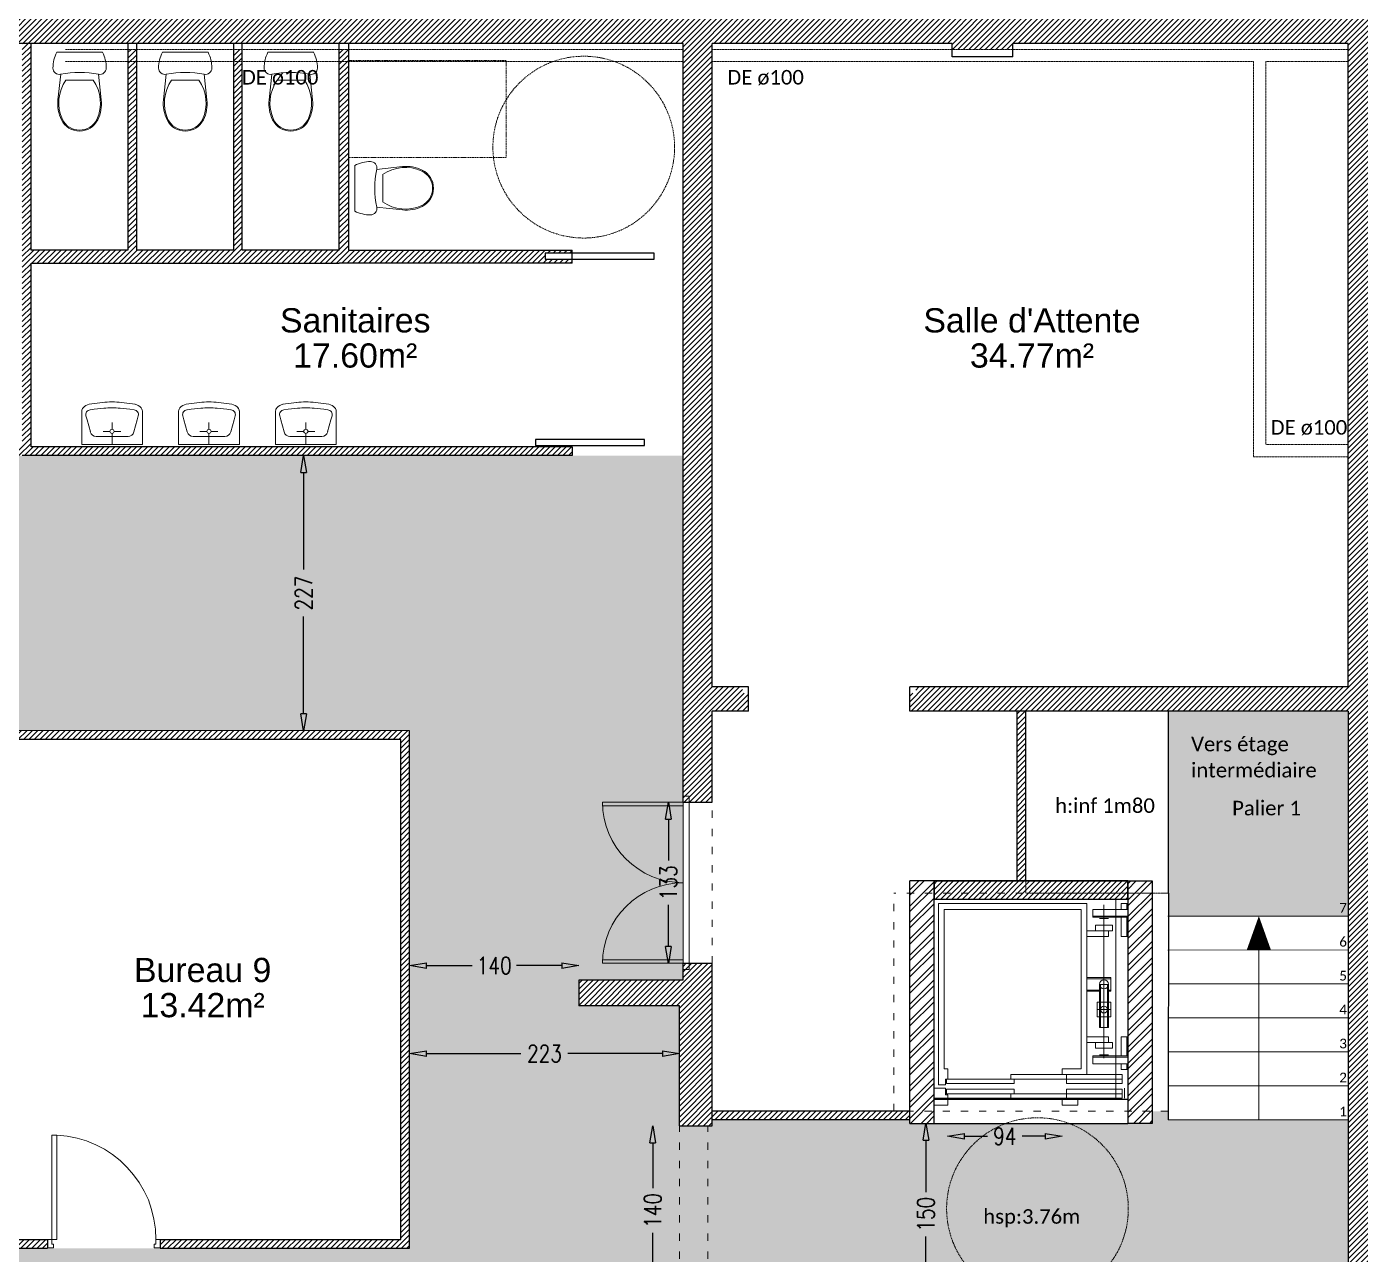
# Model space of a CAD drawing. Header units: millimetres. Extents: x -14819 to 43195, y -10328 to 20814.
# Drawn here: x 8140 to 9240, y -8826 to -7813 of the extents above; entities that cross this region are included whole.
import ezdxf
from ezdxf.enums import TextEntityAlignment as Align

# ---------------------------------------------------------------- set-up
doc = ezdxf.new("R2010")
doc.units = ezdxf.units.MM
doc.header["$PDMODE"] = 3
for name, pattern in [('ACAD_ISO03W100', [30, 12, -18]), ('CACHE', [9.525, 6.35, -3.175]), ('Chemin', [0.5, 0.3, -0.2]), ('Cotation', [0.2, 0.1, -0.1])]:
    doc.linetypes.add(name, pattern=pattern)
for name, color, linetype, lineweight in [('-SOCNA- Fer- Coffrage', 173, 'Continuous', 25), ('01 - Gros Oeuvre', 7, 'Continuous', 25), ('04 - Vu', 34, 'Continuous', 18), ('05 - Menuiserie', 150, 'Continuous', 5), ('14 - Sanitaires', 130, 'Continuous', 9), ('41 - Côtes Intérieures', 71, 'Continuous', 9), ('50 - Signes', 12, 'Continuous', 9), ('59 - TxT', 120, 'Continuous', 0), ('_Texte', 7, 'Continuous', 15), ('Escalier', 8, 'Continuous', 18), ('hauteur inf1.8m', 11, 'Continuous', 0), ('MA_assainissement', 30, 'Continuous', 13), ('Menuiserie_cps', 7, 'Continuous', 15), ('Mur_coupe', 7, 'Continuous', 25), ('Mur_projeté', 8, 'ACAD_ISO03W100', 18)]:
    doc.layers.add(name, color=color, linetype=linetype, lineweight=lineweight)
doc.layers.add('10 - Hachures', color=7, linetype='Continuous', lineweight=18, true_color=0x646464)
doc.layers.add('90 - Pantone 01', color=7, linetype='Continuous', lineweight=0, true_color=0xefecd6, transparency=0.5)
doc.layers.add('Menuiserie_seuil', color=8, linetype='Continuous', lineweight=9, plot=False)
doc.styles.add('CR_Cot', font='simplex.shx', dxfattribs={"width": 0.8})
doc.styles.add('Legend', font='calibri.ttf')
doc.styles.get("Standard").update_dxf_attribs({"font": 'arial.ttf'})
doc.dimstyles.get("Standard").update_dxf_attribs({"dimtxt": 14, "dimasz": 14, "dimexe": 0.18, "dimexo": 0.0625, "dimgap": 5, "dimtad": 0, "dimtoh": 1, "dimdec": 0, "dimzin": 0, "dimdsep": 46, "dimtxsty": 'CR_Cot', "dimblk": 'CLOSEDBLANK', "dimcen": 0, "dimse1": 1, "dimse2": 1, "dimadec": 0, "dimazin": 0, "dimtfac": 1, "dimtdec": 0, "dimtofl": 0, "dimtmove": 0, "dimatfit": 3, "dimfxl": 1, "dimtolj": 1, "dimtzin": 0, "dimarcsym": 0})
pattern_1 = [(45, (0, -10000), (-2.245064, 2.245064), [])]

# ---------------------------------------------------------------- blocks, each defined once
blk = doc.blocks.new('A$C25e289c3')
at = {"layer": '14 - Sanitaires', "color": 251, "true_color": 0x666666}
for p, q in [((0, 50.1), (-27.6, 50.1)), ((-23.5, 46.6), (-20.1, 45.7)), ((-20.1, 45.7), (-10.2, 43)), ((0, 50.1), (0, 0)), ((-34.5, 32.9), (-33.2, 44)), ((-29.8, 31.8), (-28.9, 39.8)), ((-28.5, 43.2), (-28.9, 39.8)), ((-6.5, 11.9), (-6.5, 38.2)), ((-12.4, 25), (-18.1, 25)), ((-10.7, 26.8), (-10.7, 32.4)), ((-10.7, 23.3), (-10.7, 17.6)), ((-9, 25), (0, 25)), ((-34.5, 17.2), (-33.2, 6.1)), ((-29.8, 18.3), (-28.9, 10.3)), ((-28.5, 6.9), (-28.9, 10.3)), ((0, 0), (-27.6, 0)), ((-23.5, 3.4), (-20.1, 4.4)), ((-20.1, 4.4), (-10.2, 7.1))]:
    blk.add_line(p, q, dxfattribs=at)
for centre, radius, start, end in [((-21.9, 40.5), 11.8, 133.9763, 162.942), ((-27, 45.2), 4.87, 97.0143, 129.7093), ((-24.5, 42.8), 4, 74.7976, 173.5074), ((-11.5, 38.2), 5, 0, 74.7976), ((30, 25), 65, 173.0334, 186.9663), ((29.8, 25), 60, 173.5074, 186.4924), ((-10.7, 25), 1.72, 270.0000000237623, 269.9999827206719), ((-11.5, 11.9), 5, 285.2024, 359.9999), ((-21.9, 9.6), 11.8, 197.0579, 226.0236), ((-27, 4.8), 4.87, 230.2906, 262.9856), ((-24.5, 7.3), 4, 186.4925, 285.2023)]:
    blk.add_arc(centre, radius, start, end, dxfattribs=at)
blk = doc.blocks.new('A$Cd99badf2')
at = {"layer": '14 - Sanitaires', "color": 251, "true_color": 0x666666}
for p, q in [((-18.1, 15.6), (-39.3, 17.9)), ((-23.1, -11.3), (-23.1, 11.3)), ((0, -18.9), (0, 18.9)), ((-18.1, -15.6), (-39.3, -17.9))]:
    blk.add_line(p, q, dxfattribs=at)
for centre, major_axis, start_param, end_param in [((-48.4, 0), (0, -16.7), 3.601916, 5.822859), ((-48.4, 0), (0, -15.9), 3.60199, 5.822808), ((-42.5, -11.9), (0, -30), 3.034838, 3.601943), ((-41.8, -15.6), (0, -32.8), 2.52997, 3.570063), ((-13, 16.7), (0, -5.31), 3.141628, 4.912784), ((-94.8, 0), (0, -78.5), 1.370375, 1.771221), ((-13, -6.7), (0, -28.7), 2.672126, 3.141601), ((-42.5, 11.9), (0, -30), -0.46035, 0.106755), ((-41.8, 15.6), (0, -32.8), -0.42847, 0.611623), ((-13, -16.7), (0, -5.31), 4.511994, 6.28315), ((-13, 6.7), (0, -28.7), -0.000008, 0.469466)]:
    blk.add_ellipse(centre, major_axis=major_axis, ratio=0.9963, start_param=start_param, end_param=end_param, dxfattribs=at)
blk = doc.blocks.new('A$C3ab45c8f')
at = {"layer": '05 - Menuiserie', "linetype": 'Continuous'}
for points in [[(38.8, 7), (43, 7), (43, 93), (38.8, 93), (38.8, 7)], [(-46.5, 0), (-41.5, 0), (-41.5, 3), (-43, 3), (-43, 7), (-46.5, 7), (-46.5, 0)], [(46.5, 0), (41.5, 0), (41.5, 3), (43, 3), (43, 7), (46.5, 7), (46.5, 0)]]:
    blk.add_lwpolyline(points, dxfattribs=at)
at = {"layer": '50 - Signes', "color": 64, "linetype": 'Continuous'}
blk.add_arc((42.7, 7.4), 85.7, 92.5887, 180.254, dxfattribs=at)
blk = doc.blocks.new('_ClosedBlank')
at = {"color": 0, "linetype": 'ByBlock', "lineweight": -2}
for p, q in [((-1, 0.167), (0, 0)), ((-1, 0.167), (-1, -0.167)), ((0, 0), (-1, -0.167))]:
    blk.add_line(p, q, dxfattribs=at)
blk = doc.blocks.new('*D486')
at = {"layer": '41 - Côtes Intérieures', "color": 0, "lineweight": -2, "transparency": 16777216}
for p, q in [((8469.6, -8587.3), (8507.2, -8587.3)), ((8581.4, -8587.3), (8543.9, -8587.3))]:
    blk.add_line(p, q, dxfattribs=at)
at = {"layer": 'Defpoints', "color": 0, "transparency": 16777216}
for p in [(8455.6, -8587.3), (8455.6, -8599.7), (8595.4, -8599.7)]:
    blk.add_point(p, dxfattribs=at)
at = {"layer": '41 - Côtes Intérieures', "color": 0, "lineweight": -2, "transparency": 16777216, "xscale": 14, "yscale": 14, "zscale": 14, "rotation": 180}
blk.add_blockref('_ClosedBlank', (8455.6, -8587.3), dxfattribs=at)
at = {"layer": '41 - Côtes Intérieures', "color": 0, "lineweight": -2, "transparency": 16777216, "xscale": 14, "yscale": 14, "zscale": 14}
blk.add_blockref('_ClosedBlank', (8595.4, -8587.3), dxfattribs=at)
at = {"layer": '41 - Côtes Intérieures', "color": 0, "transparency": 16777216, "insert": (8525.5, -8587.3), "char_height": 14, "attachment_point": 5, "style": 'CR_Cot'}
blk.add_mtext('\\A1;140', dxfattribs=at)
blk = doc.blocks.new('*D487')
at = {"layer": '41 - Côtes Intérieures', "color": 0, "lineweight": -2, "transparency": 16777216}
for p, q in [((8669.3, -8466.5), (8669.3, -8500.6)), ((8669.3, -8571.5), (8669.3, -8537.3))]:
    blk.add_line(p, q, dxfattribs=at)
at = {"layer": 'Defpoints', "color": 0, "transparency": 16777216}
for p in [(8669.3, -8452.5), (8693.4, -8452.5), (8693.4, -8585.5)]:
    blk.add_point(p, dxfattribs=at)
at = {"layer": '41 - Côtes Intérieures', "color": 0, "lineweight": -2, "transparency": 16777216, "xscale": 14, "yscale": 14, "zscale": 14}
for p, rotation in [((8669.3, -8452.5), 90), ((8669.3, -8585.5), 270)]:
    blk.add_blockref('_ClosedBlank', p, dxfattribs=dict(at, rotation=rotation))
at = {"layer": '41 - Côtes Intérieures', "color": 0, "transparency": 16777216, "insert": (8669.3, -8519), "char_height": 14, "attachment_point": 5, "rotation": 90, "style": 'CR_Cot'}
blk.add_mtext('\\A1;133', dxfattribs=at)
blk = doc.blocks.new('*D488')
at = {"layer": '41 - Côtes Intérieures', "color": 0, "lineweight": -2, "transparency": 16777216}
for p, q in [((8656.4, -8733.5), (8656.4, -8771.1)), ((8656.4, -8845.4), (8656.4, -8807.8))]:
    blk.add_line(p, q, dxfattribs=at)
at = {"layer": 'Defpoints', "color": 0, "transparency": 16777216}
for p in [(8656.4, -8719.5), (8680.5, -8719.5), (8678.4, -8859.4)]:
    blk.add_point(p, dxfattribs=at)
at = {"layer": '41 - Côtes Intérieures', "color": 0, "lineweight": -2, "transparency": 16777216, "xscale": 14, "yscale": 14, "zscale": 14}
for p, rotation in [((8656.4, -8719.5), 90), ((8656.4, -8859.4), 270)]:
    blk.add_blockref('_ClosedBlank', p, dxfattribs=dict(at, rotation=rotation))
at = {"layer": '41 - Côtes Intérieures', "color": 0, "transparency": 16777216, "insert": (8656.4, -8789.4), "char_height": 14, "attachment_point": 5, "rotation": 90, "style": 'CR_Cot'}
blk.add_mtext('\\A1;140', dxfattribs=at)
blk = doc.blocks.new('*D491')
at = {"layer": '41 - Côtes Intérieures', "color": 0, "lineweight": -2, "transparency": 16777216}
for p, q in [((8913.8, -8728.2), (8932.7, -8728.2)), ((8980.2, -8728.2), (8961.3, -8728.2))]:
    blk.add_line(p, q, dxfattribs=at)
at = {"layer": 'Defpoints', "color": 0, "transparency": 16777216}
for p in [(8899.8, -8702.5, 292.5), (8994.2, -8702.5, 292.5), (8994.2, -8728.2)]:
    blk.add_point(p, dxfattribs=at)
at = {"layer": '41 - Côtes Intérieures', "color": 0, "lineweight": -2, "transparency": 16777216, "xscale": 14, "yscale": 14, "zscale": 14, "rotation": 180}
blk.add_blockref('_ClosedBlank', (8899.8, -8728.2), dxfattribs=at)
at = {"layer": '41 - Côtes Intérieures', "color": 0, "lineweight": -2, "transparency": 16777216, "xscale": 14, "yscale": 14, "zscale": 14}
blk.add_blockref('_ClosedBlank', (8994.2, -8728.2), dxfattribs=at)
at = {"layer": '41 - Côtes Intérieures', "color": 0, "transparency": 16777216, "insert": (8947, -8728.2), "char_height": 14, "attachment_point": 5, "style": 'CR_Cot'}
blk.add_mtext('\\A1;94', dxfattribs=at)
blk = doc.blocks.new('Porte_Double_133')
at = {"layer": 'Menuiserie_cps', "color": 1, "lineweight": 9}
for points in [[(0, 0), (0, 0.665), (0.03, 0.665), (0.03, 0)], [(1.33, 0), (1.33, 0.665), (1.3, 0.665), (1.3, 0)]]:
    blk.add_lwpolyline(points, close=True, dxfattribs=at)
at = {"layer": 'Menuiserie_cps', "lineweight": 9}
for centre, start, end in [((0, 0), 0, 90), ((1.33, 0), 90, 180)]:
    blk.add_arc(centre, 0.665, start, end, dxfattribs=at)
at = {"layer": 'Menuiserie_seuil'}
blk.add_lwpolyline([(-0.05, 0), (1.38, 0), (1.38, -0.05), (-0.05, -0.05)], close=True, dxfattribs=at)
blk = doc.blocks.new('*D493')
at = {"layer": '41 - Côtes Intérieures', "color": 0, "lineweight": -2, "transparency": 16777216}
for p, q in [((8881.8, -8731.5), (8881.8, -8774.2)), ((8881.8, -8853.5), (8881.8, -8810.8))]:
    blk.add_line(p, q, dxfattribs=at)
at = {"layer": 'Defpoints', "color": 0, "transparency": 16777216}
for p in [(8881.8, -8717.5), (8910.9, -8717.5, 97.5), (8910.9, -8867.5)]:
    blk.add_point(p, dxfattribs=at)
at = {"layer": '41 - Côtes Intérieures', "color": 0, "lineweight": -2, "transparency": 16777216, "xscale": 14, "yscale": 14, "zscale": 14}
for p, rotation in [((8881.8, -8717.5), 90), ((8881.8, -8867.5), 270)]:
    blk.add_blockref('_ClosedBlank', p, dxfattribs=dict(at, rotation=rotation))
at = {"layer": '41 - Côtes Intérieures', "color": 0, "transparency": 16777216, "insert": (8881.8, -8792.5), "char_height": 14, "attachment_point": 5, "rotation": 90, "style": 'CR_Cot'}
blk.add_mtext('\\A1;150', dxfattribs=at)
blk = doc.blocks.new('*D498')
at = {"layer": '41 - Côtes Intérieures', "color": 0, "lineweight": -2, "transparency": 16777216}
for p, q in [((8368.1, -8180.5), (8368.1, -8260.6)), ((8368.1, -8379.6), (8368.1, -8299.4))]:
    blk.add_line(p, q, dxfattribs=at)
at = {"layer": 'Defpoints', "color": 0, "transparency": 16777216}
for p in [(8346.7, -8166.5), (8368.1, -8166.5), (8346.7, -8393.6)]:
    blk.add_point(p, dxfattribs=at)
at = {"layer": '41 - Côtes Intérieures', "color": 0, "lineweight": -2, "transparency": 16777216, "xscale": 14, "yscale": 14, "zscale": 14}
for p, rotation in [((8368.1, -8166.5), 90), ((8368.1, -8393.6), 270)]:
    blk.add_blockref('_ClosedBlank', p, dxfattribs=dict(at, rotation=rotation))
at = {"layer": '41 - Côtes Intérieures', "color": 0, "transparency": 16777216, "insert": (8368.1, -8280), "char_height": 14, "attachment_point": 5, "rotation": 90, "style": 'CR_Cot'}
blk.add_mtext('\\A1;227', dxfattribs=at)
blk = doc.blocks.new('*D499')
at = {"layer": '41 - Côtes Intérieures', "color": 0, "lineweight": -2, "transparency": 16777216}
for p, q in [((8469.6, -8659.9), (8547.6, -8659.9)), ((8664.4, -8659.9), (8586.4, -8659.9))]:
    blk.add_line(p, q, dxfattribs=at)
at = {"layer": 'Defpoints', "color": 0, "transparency": 16777216}
for p in [(8455.6, -8646.3), (8678.4, -8646.3), (8455.6, -8659.9)]:
    blk.add_point(p, dxfattribs=at)
at = {"layer": '41 - Côtes Intérieures', "color": 0, "lineweight": -2, "transparency": 16777216, "xscale": 14, "yscale": 14, "zscale": 14, "rotation": 180}
blk.add_blockref('_ClosedBlank', (8455.6, -8659.9), dxfattribs=at)
at = {"layer": '41 - Côtes Intérieures', "color": 0, "lineweight": -2, "transparency": 16777216, "xscale": 14, "yscale": 14, "zscale": 14}
blk.add_blockref('_ClosedBlank', (8678.4, -8659.9), dxfattribs=at)
at = {"layer": '41 - Côtes Intérieures', "color": 0, "transparency": 16777216, "insert": (8567, -8659.9), "char_height": 14, "attachment_point": 5, "style": 'CR_Cot'}
blk.add_mtext('\\A1;223', dxfattribs=at)

msp = doc.modelspace()

# ---------------------------------------------------------------- hatches: boundary and pattern name
at = {"layer": '-SOCNA- Fer- Coffrage', "ltscale": 1.5}
h = msp.add_hatch(dxfattribs=at)
h.set_pattern_fill('ANSI32', color=8)
h.set_pattern_definition([(45, (-26713.14, -16923.339), (-6.735192, 6.735192), []), (45, (-26708.65, -16923.339), (-6.735192, 6.735192), [])])
h.paths.add_polyline_path([(9048.56, -8517.5), (9048.56, -8717.5), (9068.56, -8717.5), (9068.56, -8517.5)])
h.paths.add_polyline_path([(8888.56, -8717.5), (8888.56, -8517.5), (8868.56, -8517.5), (8868.56, -8717.5)])
at = {"layer": '10 - Hachures', "lineweight": 18}
h = msp.add_hatch(dxfattribs=at)
h.set_pattern_fill('ANSI31', color=256)
h.set_pattern_definition(pattern_1)
h.paths.add_polyline_path([(9250.44, -7792.48), (6580.31, -7792.48), (6574.3, -7656.41), (6570.47, -7541.02), (6536.46, -7541.02), (6540.32, -7657.72), (6553.09, -7946.89), (6573.07, -7945.99), (6575.32, -7995.94), (6555.3, -7996.84), (6556.52, -8024.48), (6568.51, -8023.95), (6568.29, -8018.96), (6573.28, -8018.74), (6573.5, -8023.73), (6590.48, -8022.98), (6581.81, -7826.48), (6739.44, -7826.48), (6739.44, -8045.48), (6739.44, -8239.48), (6719.99, -8239.48), (6719.99, -8245.48), (6642.99, -8245.48), (6642.99, -8239.48), (6599.99, -8239.48), (6608.64, -8439.63), (6608.8, -8443.33), (6621.24, -8442.79), (6621.24, -8442.79), (6618.09, -8258.48), (6746.44, -8258.48), (6746.44, -8045.48), (6746.44, -7938.48), (6952.44, -7938.48), (6952.44, -7935.48), (6747.44, -7935.48), (6747.44, -7826.48), (6949.44, -7826.48), (6949.44, -7856.48), (6952.44, -7856.48), (6952.44, -7826.48), (7446.09, -7826.48), (7446.09, -7896.23), (7483.09, -7896.23), (7483.09, -7826.48), (7678.44, -7826.48), (7678.44, -7896.23), (7705.44, -7896.23), (7705.44, -7826.48), (8681.44, -7826.48), (8681.44, -8452.48), (8705.44, -8452.48), (8705.44, -8377.48), (8735.46, -8377.48), (8735.46, -8362.48), (8730.46, -8362.48), (8730.46, -8357.48), (8705.44, -8357.48), (8705.44, -7826.48), (8903.46, -7826.48), (8903.46, -7831.48), (8953.46, -7831.48), (8953.46, -7826.48), (8967.44, -7826.48), (9230.44, -7826.48), (9230.44, -8357.48), (8978.44, -8357.48), (8873.46, -8357.48), (8873.46, -8362.48), (8868.46, -8362.48), (8868.46, -8377.48), (9230.44, -8377.48), (9230.44, -8904.37), (9250.44, -8904.42), (9250.44, -8850.42), (9556.46, -8850.42), (9556.46, -9285.42), (9667.46, -9285.42), (9667.46, -9371.52), (9543.96, -9371.52), (9543.96, -9405.34), (10129.83, -9404.79), (10129.83, -9371.52), (9687.46, -9371.52), (9687.46, -9265.42), (9576.46, -9265.42), (9576.46, -8830.42), (9250.44, -8830.42), (9250.44, -7826.48)])
h = msp.add_hatch(dxfattribs=at)
h.set_pattern_fill('ANSI31', color=256)
h.set_pattern_definition(pattern_1)
h.paths.add_polyline_path([(8012.96, -8159.27), (7705.44, -8159.27), (7705.44, -8166.57), (8012.96, -8166.57)])
h.paths.add_polyline_path([(8135.96, -8159.27), (8105.96, -8159.27), (8105.96, -8166.47), (8135.96, -8166.47)])
h.paths.add_polyline_path([(8589.72, -8159.27), (8143.16, -8159.27), (8143.16, -8007.75), (8397.56, -8007.75), (8589.72, -8007.75), (8589.72, -8004.44), (8567.5, -8004.44), (8567.5, -7999.44), (8589.72, -7999.44), (8589.72, -7996.95), (8405.36, -7996.95), (8405.36, -7831.48), (8397.56, -7831.48), (8397.56, -7996.95), (8317.56, -7996.95), (8317.56, -7831.48), (8310.36, -7831.48), (8310.36, -7996.95), (8230.36, -7996.95), (8230.36, -7831.48), (8223.16, -7831.48), (8223.16, -7996.95), (8143.16, -7996.95), (8143.16, -7826.48), (8135.96, -7826.48), (8135.96, -8166.47), (8589.72, -8166.47)])
h = msp.add_hatch(dxfattribs=at)
h.set_pattern_fill('ANSI31', color=256)
h.set_pattern_definition(pattern_1)
h.paths.add_polyline_path([(7020.22, -8912.7), (6655.09, -8912.7), (6655.09, -8919.9), (7020.22, -8919.9)])
h.paths.add_polyline_path([(7136.36, -8393.48), (7129.16, -8393.48), (7113.22, -8393.48), (7113.22, -8400.68), (7129.16, -8400.68), (7129.16, -8912.7), (7113.22, -8912.7), (7113.22, -8919.9), (7136.38, -8919.9)])
h.paths.add_polyline_path([(7448.08, -8456.78), (7448.04, -8412.18), (7424.04, -8412.2), (7424.08, -8456.8)], flags=9)
h.paths.add_polyline_path([(7564.88, -8340.32), (7564.88, -8306.66), (7543.88, -8306.66), (7543.88, -8340.32)], flags=9)
h.paths.add_polyline_path([(7564.88, -8912.34), (7564.88, -8878.68), (7543.88, -8878.68), (7543.88, -8912.34)], flags=9)
h.paths.add_polyline_path([(7428.14, -8912.4), (7428.14, -8878.74), (7407.14, -8878.74), (7407.14, -8912.4)], flags=9)
h.paths.add_polyline_path([(7162.99, -8340.37), (7162.99, -8306.71), (7141.99, -8306.71), (7141.99, -8340.37)], flags=9)
h.paths.add_polyline_path([(8378.59, -8297.94), (8378.59, -8262.14), (8357.59, -8262.14), (8357.59, -8297.94)], flags=9)
h.paths.add_polyline_path([(7266.83, -8670.36), (7302.63, -8670.36), (7302.63, -8649.36), (7266.83, -8649.36)], flags=9)
h.paths.add_polyline_path([(7274.4, -8597.64), (7308.06, -8597.64), (7308.06, -8576.64), (7274.4, -8576.64)], flags=9)
h.paths.add_polyline_path([(9220.96, -8545.71), (9231.34, -8545.71), (9231.34, -8533.71), (9220.96, -8533.71)], flags=9)
h.paths.add_polyline_path([(9220.92, -8573.84), (9231.4, -8573.84), (9231.4, -8561.55), (9220.92, -8561.55)], flags=9)
h.paths.add_polyline_path([(9220.98, -8601.81), (9231.4, -8601.81), (9231.4, -8589.69), (9220.98, -8589.69)], flags=9)
h.paths.add_polyline_path([(9220.99, -8629.72), (9231.39, -8629.72), (9231.39, -8617.66), (9220.99, -8617.66)], flags=9)
h.paths.add_polyline_path([(9220.93, -8657.84), (9231.42, -8657.84), (9231.42, -8645.54), (9220.93, -8645.54)], flags=9)
h.paths.add_polyline_path([(9220.98, -8685.69), (9231.4, -8685.69), (9231.4, -8673.57), (9220.98, -8673.57)], flags=9)
h.paths.add_polyline_path([(9220.99, -8713.68), (9231.39, -8713.68), (9231.39, -8701.65), (9220.99, -8701.65)], flags=9)
h.paths.add_polyline_path([(9350.87, -9182.46), (9463.58, -9182.46), (9463.58, -9151.83), (9350.87, -9151.83)], flags=9)
h.paths.add_polyline_path([(9360.96, -9153.45), (9453.49, -9153.45), (9453.49, -9122.8), (9360.96, -9122.8)], flags=9)
h.paths.add_polyline_path([(6875.28, -8070.09), (6987.99, -8070.09), (6987.99, -8039.44), (6875.28, -8039.44)], flags=9)
h.paths.add_polyline_path([(6872.97, -8041.04), (6990.31, -8041.04), (6990.31, -8010.55), (6872.97, -8010.55)], flags=9)
h.paths.add_polyline_path([(8790.98, -8965.54), (8887.98, -8965.54), (8887.98, -8935.42), (8790.98, -8935.42)], flags=9)
h.paths.add_polyline_path([(8782.5, -8943.9), (8896.46, -8943.9), (8896.46, -8904.91), (8782.5, -8904.91)], flags=9)
h.paths.add_polyline_path([(9356.4, -9541.86), (9469.64, -9541.86), (9469.64, -9459.43), (9356.4, -9459.43)], flags=9)
h.paths.add_polyline_path([(7532.18, -8099.4), (7629.35, -8099.4), (7629.35, -8068.76), (7532.18, -8068.76)], flags=9)
h.paths.add_polyline_path([(7542.92, -8070.36), (7616.77, -8070.36), (7616.77, -8039.87), (7542.92, -8039.87)], flags=9)
h.paths.add_polyline_path([(8913.05, -8099.41), (9025.77, -8099.41), (9025.77, -8068.76), (8913.05, -8068.76)], flags=9)
h.paths.add_polyline_path([(8874.59, -8070.46), (9064.23, -8070.46), (9064.23, -8039.44), (8874.59, -8039.44)], flags=9)
h.paths.add_polyline_path([(9037.45, -9182.48), (9150.16, -9182.48), (9150.16, -9151.83), (9037.45, -9151.83)], flags=9)
h.paths.add_polyline_path([(9043.67, -9153.43), (9143.94, -9153.43), (9143.94, -9122.93), (9043.67, -9122.93)], flags=9)
h.paths.add_polyline_path([(8354.43, -8099.4), (8467.14, -8099.4), (8467.14, -8068.76), (8354.43, -8068.76)], flags=9)
h.paths.add_polyline_path([(8343.49, -8070.46), (8478.07, -8070.46), (8478.07, -8039.44), (8343.49, -8039.44)], flags=9)
h.paths.add_polyline_path([(7229.06, -8070.09), (7341.78, -8070.09), (7341.78, -8039.44), (7229.06, -8039.44)], flags=9)
h.paths.add_polyline_path([(7215.84, -8041.07), (7354.99, -8041.07), (7354.99, -8010.44), (7215.84, -8010.44)], flags=9)
h.paths.add_polyline_path([(7864.34, -8070.09), (7977.06, -8070.09), (7977.06, -8039.44), (7864.34, -8039.44)], flags=9)
h.paths.add_polyline_path([(7851.13, -8041.06), (7990.27, -8041.06), (7990.27, -8010.44), (7851.13, -8010.44)], flags=9)
h.paths.add_polyline_path([(6811.25, -9182.46), (6923.95, -9182.46), (6923.95, -9151.83), (6811.25, -9151.83)], flags=9)
h.paths.add_polyline_path([(6805.8, -9153.46), (6929.4, -9153.46), (6929.4, -9122.83), (6805.8, -9122.83)], flags=9)
h.paths.add_polyline_path([(7169.91, -9182.46), (7282.61, -9182.46), (7282.61, -9151.83), (7169.91, -9151.83)], flags=9)
h.paths.add_polyline_path([(7164.48, -9153.44), (7288.04, -9153.44), (7288.04, -9122.93), (7164.48, -9122.93)], flags=9)
h.paths.add_polyline_path([(6811.15, -8801.15), (6923.86, -8801.15), (6923.86, -8770.49), (6811.15, -8770.49)], flags=9)
h.paths.add_polyline_path([(6805.73, -8772.09), (6929.29, -8772.09), (6929.29, -8741.6), (6805.73, -8741.6)], flags=9)
h.paths.add_polyline_path([(6811.25, -8446.13), (6923.95, -8446.13), (6923.95, -8415.49), (6811.25, -8415.49)], flags=9)
h.paths.add_polyline_path([(6805.8, -8417.13), (6929.4, -8417.13), (6929.4, -8386.49), (6805.8, -8386.49)], flags=9)
h.paths.add_polyline_path([(7559.13, -8635.41), (7671.84, -8635.41), (7671.84, -8604.75), (7559.13, -8604.75)], flags=9)
h.paths.add_polyline_path([(7545.92, -8606.37), (7685.06, -8606.37), (7685.06, -8575.76), (7545.92, -8575.76)], flags=9)
h.paths.add_polyline_path([(7891.06, -8635.41), (8003.77, -8635.41), (8003.77, -8604.75), (7891.06, -8604.75)], flags=9)
h.paths.add_polyline_path([(7877.84, -8606.41), (8016.99, -8606.41), (8016.99, -8575.75), (7877.84, -8575.75)], flags=9)
h.paths.add_polyline_path([(8228.48, -8635.41), (8341.19, -8635.41), (8341.19, -8604.75), (8228.48, -8604.75)], flags=9)
h.paths.add_polyline_path([(8223.03, -8606.39), (8346.64, -8606.39), (8346.64, -8575.76), (8223.03, -8575.76)], flags=9)
h.paths.add_polyline_path([(7605.49, -9182.48), (7718.2, -9182.48), (7718.2, -9151.83), (7605.49, -9151.83)], flags=9)
h.paths.add_polyline_path([(7600.06, -9153.43), (7723.62, -9153.43), (7723.62, -9122.93), (7600.06, -9122.93)], flags=9)
h.paths.add_polyline_path([(7953.49, -9182.48), (8066.21, -9182.48), (8066.21, -9151.83), (7953.49, -9151.83)], flags=9)
h.paths.add_polyline_path([(7948.04, -9153.48), (8071.66, -9153.48), (8071.66, -9122.83), (7948.04, -9122.83)], flags=9)
h.paths.add_polyline_path([(8335.41, -9182.48), (8448.13, -9182.48), (8448.13, -9151.83), (8335.41, -9151.83)], flags=9)
h.paths.add_polyline_path([(8329.97, -9153.45), (8453.57, -9153.45), (8453.57, -9122.83), (8329.97, -9122.83)], flags=9)
h.paths.add_polyline_path([(8678.05, -9182.48), (8790.77, -9182.48), (8790.77, -9151.83), (8678.05, -9151.83)], flags=9)
h.paths.add_polyline_path([(8672.61, -9153.45), (8796.21, -9153.45), (8796.21, -9122.83), (8672.61, -9122.83)], flags=9)
h.paths.add_polyline_path([(6606.27, -7895.15), (6641.57, -7895.15), (6641.57, -7877.02), (6606.27, -7877.02)], flags=9)
h.paths.add_polyline_path([(6606.01, -7878.19), (6656.3, -7878.19), (6656.3, -7858.52), (6606.01, -7858.52)], flags=9)
h.paths.add_polyline_path([(6610.41, -7923.73), (6699.46, -7923.73), (6699.46, -7899.41), (6610.41, -7899.41)], flags=9)
h.paths.add_polyline_path([(6609.43, -7949.69), (6708.44, -7949.69), (6708.44, -7925.36), (6609.43, -7925.36)], flags=9)
h.paths.add_polyline_path([(6588.52, -7851.06), (6639.24, -7851.06), (6639.24, -7828.17), (6588.52, -7828.17)], flags=9)
h.paths.add_polyline_path([(9097.49, -8435.55), (9208.82, -8435.55), (9208.82, -8415.87), (9097.49, -8415.87)], flags=9)
h.paths.add_polyline_path([(9096.7, -8418.03), (9186.34, -8418.03), (9186.34, -8393.56), (9096.7, -8393.56)], flags=9)
h.paths.add_polyline_path([(9131.42, -8466.81), (9195.29, -8466.81), (9195.29, -8447.26), (9131.42, -8447.26)], flags=9)
h.paths.add_polyline_path([(6645.13, -8576.64), (6645.13, -8496.54), (6626.69, -8496.54), (6626.69, -8576.64)], flags=9)
h.paths.add_polyline_path([(6832.38, -9361.8), (6912.49, -9361.8), (6912.49, -9343.36), (6832.38, -9343.36)], flags=9)
h.paths.add_polyline_path([(7078.63, -7852.56), (7129.34, -7852.56), (7129.34, -7829.67), (7078.63, -7829.67)], flags=9)
h.paths.add_polyline_path([(6792.97, -7883.98), (6882.67, -7883.98), (6882.67, -7864.33), (6792.97, -7864.33)], flags=9)
h.paths.add_polyline_path([(7610.05, -8205.98), (7680.77, -8205.98), (7680.77, -8185.5), (7610.05, -8185.5)], flags=9)
h.paths.add_polyline_path([(8724.16, -9027.48), (8813.21, -9027.48), (8813.21, -9003.15), (8724.16, -9003.15)], flags=9)
h.paths.add_polyline_path([(8313.78, -7865.31), (8384.49, -7865.31), (8384.49, -7844.83), (8313.78, -7844.83)], flags=9)
h.paths.add_polyline_path([(8985.31, -8464.8), (9075.01, -8464.8), (9075.01, -8445.15), (8985.31, -8445.15)], flags=9)
h.paths.add_polyline_path([(8925.13, -8807.73), (9014.17, -8807.73), (9014.17, -8783.41), (8925.13, -8783.41)], flags=9)
h.paths.add_polyline_path([(8813.77, -8897.95), (8912.78, -8897.95), (8912.78, -8873.62), (8813.77, -8873.62)], flags=9)
h.paths.add_polyline_path([(9032.79, -8885.44), (9131.8, -8885.44), (9131.8, -8861.11), (9032.79, -8861.11)], flags=9)
h.paths.add_polyline_path([(8969.23, -9023.73), (8969.23, -8924.72), (8944.9, -8924.72), (8944.9, -9023.73)], flags=9)
h.paths.add_polyline_path([(8333.2, -9337.83), (8448.41, -9337.83), (8448.41, -9318.28), (8333.2, -9318.28)], flags=9)
h.paths.add_polyline_path([(7699.93, -9337.83), (7815.14, -9337.83), (7815.14, -9318.28), (7699.93, -9318.28)], flags=9)
h.paths.add_polyline_path([(8449.93, -9384.17), (8530.04, -9384.17), (8530.04, -9365.73), (8449.93, -9365.73)], flags=9)
h.paths.add_polyline_path([(7827.89, -9384.17), (7907.99, -9384.17), (7907.99, -9365.73), (7827.89, -9365.73)], flags=9)
h.paths.add_polyline_path([(7534.31, -9359.72), (7614.42, -9359.72), (7614.42, -9341.28), (7534.31, -9341.28)], flags=9)
h.paths.add_polyline_path([(9163.01, -8154.2), (9233.72, -8154.2), (9233.72, -8133.72), (9163.01, -8133.72)], flags=9)
h.paths.add_polyline_path([(8714.49, -7865.31), (8785.2, -7865.31), (8785.2, -7844.83), (8714.49, -7844.83)], flags=9)
h.paths.add_polyline_path([(6269.85, -8917.34), (6243.14, -8258.63), (6140.19, -8262.81), (6166.9, -8921.51)], flags=9)
h.paths.add_polyline_path([(7787.99, -9808.29), (8493.33, -9808.29), (8493.33, -9705.25), (7787.99, -9705.25)], flags=9)
h = msp.add_hatch(dxfattribs=at)
h.set_pattern_fill('ANSI31', color=256)
h.set_pattern_definition(pattern_1)
h.paths.add_polyline_path([(8964.44, -8377.48), (8957.24, -8377.48), (8957.24, -8517.5), (8964.44, -8517.5)])
h = msp.add_hatch(dxfattribs=at)
h.set_pattern_fill('ANSI31', color=256)
h.set_pattern_definition(pattern_1)
h.paths.add_polyline_path([(7670.62, -8813.31), (7491.44, -8813.31), (7491.44, -8820.51), (7670.62, -8820.51)])
h.paths.add_polyline_path([(7830.82, -8813.31), (7763.62, -8813.31), (7763.62, -8820.51), (7830.82, -8820.51)])
h.paths.add_polyline_path([(8156.73, -8813.31), (7923.82, -8813.31), (7923.82, -8820.51), (8156.73, -8820.51)])
h.paths.add_polyline_path([(8455.64, -8393.62), (7464.58, -8393.48), (7464.58, -8400.68), (8448.44, -8400.82), (8448.44, -8813.31), (8249.73, -8813.31), (8249.73, -8820.51), (8455.64, -8820.51)])
h.paths.add_polyline_path([(8123.23, -8400.78), (8116.03, -8400.77), (8116.03, -8813.31), (8123.23, -8813.31)], flags=17)
h.paths.add_polyline_path([(7800.82, -8400.73), (7793.62, -8400.73), (7793.62, -8813.31), (7800.82, -8813.31)], flags=17)
h = msp.add_hatch(dxfattribs=at)
h.set_pattern_fill('ANSI31', color=256)
h.set_pattern_definition(pattern_1)
h.paths.add_polyline_path([(8888.56, -8517.5), (8888.56, -8532.5), (9048.56, -8532.5), (9048.56, -8517.5)])
h = msp.add_hatch(dxfattribs=at)
h.set_pattern_fill('ANSI31', color=256)
h.set_pattern_definition(pattern_1)
h.paths.add_polyline_path([(8678.44, -8719.5), (8705.44, -8719.5), (8705.44, -8585.48), (8681.44, -8585.48), (8681.44, -8599.48), (8595.44, -8599.48), (8595.44, -8620.48), (8678.44, -8620.48)])
h.paths.add_polyline_path([(8678.44, -8897.51), (8701.95, -8897.51), (8701.95, -8859.38), (8678.44, -8859.38)])
h = msp.add_hatch(dxfattribs=at)
h.set_pattern_fill('ANSI31', color=256)
h.set_pattern_definition(pattern_1)
h.paths.add_polyline_path([(8868.56, -8707.51), (8705.44, -8707.51), (8705.44, -8714.71), (8868.56, -8714.71)])
at = {"layer": '90 - Pantone 01', "lineweight": 18, "transparency": 33554559}
h = msp.add_hatch(color=256, dxfattribs=at)
h.dxf.hatch_style = 1
h.paths.add_polyline_path([(7705.44, -8166.57), (8681.44, -8166.57), (8681.44, -8599.48), (8595.44, -8599.48), (8595.44, -8620.48), (8678.44, -8620.48), (8678.44, -8719.5), (8705.44, -8719.5), (8705.44, -8714.71), (8868.56, -8714.71), (8868.56, -8717.5), (8888.56, -8717.5), (9068.56, -8717.5), (9068.56, -8707.51), (9081.71, -8707.51), (9081.71, -8714.51), (9230.44, -8714.51), (9230.44, -8904.37), (9250.44, -8904.42), (9250.44, -9041.48), (9134.57, -9041.43), (8960.64, -8867.5), (8944.95, -8867.5), (8944.95, -8863.51), (8910.95, -8863.51), (8910.95, -8867.5), (8701.95, -8867.5), (8701.95, -8859.38), (8678.44, -8859.38), (8678.44, -8970.51), (7491.44, -8970.51), (7491.44, -8820.51), (8455.64, -8820.51), (8455.64, -8393.62), (7446.08, -8393.48), (7446.09, -8253.48), (7705.44, -8253.48)])
h.paths.add_polyline_path([(9250.44, -8850.42), (9250.44, -9371.52), (9667.46, -9371.52), (9667.46, -9285.42), (9556.46, -9285.42), (9556.46, -8850.42)])
at = {"layer": '90 - Pantone 01', "lineweight": 18}
h = msp.add_hatch(color=256, dxfattribs=at)
h.dxf.hatch_style = 1
h.paths.add_polyline_path([(9082.06, -8377.48), (9230.44, -8377.48), (9230.44, -8546.48), (9082.06, -8546.48)])

# ---------------------------------------------------------------- linework, layer by layer
at = {"layer": '-SOCNA- Fer- Coffrage', "color": 4, "ltscale": 1.5}
for p, q in [((8868.56, -8717.5, 97.5), (8868.56, -8517.5, 97.5)), ((8888.56, -8517.5, 97.5), (8868.56, -8517.5, 97.5)), ((8888.56, -8717.5, 97.5), (8888.56, -8517.5, 97.5)), ((9048.56, -8517.5, 97.5), (9048.56, -8717.5, 97.5)), ((9048.56, -8517.5, 97.5), (9068.56, -8517.5, 97.5)), ((9068.56, -8517.5, 97.5), (9068.56, -8717.5, 97.5)), ((8868.56, -8717.5, 97.5), (8888.56, -8717.5, 97.5)), ((9068.56, -8717.5, 97.5), (9048.56, -8717.5, 97.5))]:
    msp.add_line(p, q, dxfattribs=at)
at = {"layer": '-SOCNA- Fer- Coffrage', "color": 2, "ltscale": 1.5}
for p, q in [((8888.56, -8517.5, 97.5), (9048.56, -8517.5, 97.5)), ((8888.56, -8532.5, 97.5), (9048.56, -8532.5, 97.5)), ((8888.56, -8697.5, 97.5), (9048.56, -8697.5, 97.5)), ((8888.56, -8717.5, 97.5), (9048.56, -8717.5, 97.5))]:
    msp.add_line(p, q, dxfattribs=at)
at = {"layer": '01 - Gros Oeuvre'}
for p, q in [((8143.16, -7996.95), (8143.16, -7826.48)), ((8223.16, -7826.45), (8223.16, -7996.95)), ((8230.36, -7996.95), (8230.36, -7826.48)), ((8310.36, -7826.45), (8310.36, -7996.95)), ((8317.56, -7996.95), (8317.56, -7826.48)), ((8397.56, -7996.95), (8397.56, -7826.48)), ((8405.36, -7996.95), (8405.36, -7826.48)), ((8223.16, -7996.95), (8143.16, -7996.95)), ((8310.36, -7996.95), (8230.36, -7996.95)), ((8397.56, -7996.95), (8317.56, -7996.95)), ((8405.36, -7996.95), (8589.72, -7996.95)), ((8589.72, -8007.75), (8589.72, -7996.95)), ((8143.16, -8007.75), (8397.56, -8007.75)), ((8143.16, -8159.27), (8143.16, -8007.75)), ((8589.72, -8007.75), (8397.56, -8007.75)), ((8589.72, -8166.47), (8135.96, -8166.47)), ((8589.72, -8159.27), (8143.16, -8159.27)), ((8589.72, -8159.27), (8589.72, -8166.47))]:
    msp.add_line(p, q, dxfattribs=at)
for points in [[(8657.5, -7999.44), (8567.5, -7999.44), (8567.5, -8004.44), (8657.5, -8004.44)], [(8649.46, -8153.2), (8559.46, -8153.2), (8559.46, -8158.2), (8649.46, -8158.2)]]:
    msp.add_lwpolyline(points, close=True, dxfattribs=at)
for points in [[(8249.73, -8813.31), (8448.44, -8813.31), (8448.44, -8400.82), (7464.58, -8400.68)], [(8156.73, -8813.31), (8156.73, -8820.51)], [(8249.73, -8813.31), (8249.73, -8820.51)]]:
    msp.add_lwpolyline(points, dxfattribs=at)
at = {"layer": '04 - Vu'}
for p, q in [((9048.56, -8540.94, 97.5), (9019.5, -8540.94, 97.5)), ((9019.5, -8540.94, 97.5), (9019.5, -8547.5, 97.5)), ((9028.83, -8537.08, 97.5), (9028.83, -8663.81, 97.5)), ((9042.94, -8536.25, 97.5), (9048.56, -8536.25, 97.5)), ((9042.94, -8540.94, 97.5), (9042.94, -8536.25, 97.5)), ((9047.62, -8540.94, 97.5), (9047.62, -8536.25, 97.5)), ((9048.56, -8546.56, 97.5), (9019.5, -8546.56, 97.5)), ((9048.56, -8547.5, 97.5), (9019.5, -8547.5, 97.5)), ((9032.58, -8548.44, 97.5), (9025.08, -8548.44, 97.5)), ((9042.94, -8563.44, 97.5), (9042.94, -8547.5, 97.5)), ((9047.62, -8563.44, 97.5), (9047.62, -8547.5, 97.5)), ((9042.94, -8563.44, 97.5), (9048.56, -8563.44, 97.5)), ((9034.45, -8597.25, 97.5), (9014.81, -8597.25, 97.5)), ((9034.45, -8597.25, 97.5), (9034.45, -8608.5, 97.5)), ((9034.45, -8598.19, 97.5), (9014.81, -8598.19, 97.5)), ((9025.08, -8607.56, 97.5), (9014.81, -8607.56, 97.5)), ((9025.08, -8608.5, 97.5), (9014.81, -8608.5, 97.5)), ((9025.08, -8638.5, 97.5), (9025.08, -8602.87, 97.5)), ((9032.58, -8602.87, 97.5), (9025.08, -8602.87, 97.5)), ((9026.02, -8638.5, 97.5), (9026.02, -8602.87, 97.5)), ((9031.64, -8638.5, 97.5), (9031.64, -8602.87, 97.5)), ((9032.58, -8638.5, 97.5), (9032.58, -8602.87, 97.5)), ((9034.45, -8607.56, 97.5), (9032.58, -8607.56, 97.5)), ((9034.45, -8608.5, 97.5), (9032.58, -8608.5, 97.5)), ((9023.2, -8617.54, 97.5), (9023.2, -8629.73, 97.5)), ((9023.2, -8617.54, 97.5), (9034.45, -8617.54, 97.5)), ((9034.45, -8617.54, 97.5), (9034.45, -8629.73, 97.5)), ((9023.2, -8623.64, 97.5), (9034.45, -8623.64, 97.5)), ((9023.2, -8629.73, 97.5), (9034.45, -8629.73, 97.5)), ((9028.83, -8638.5, 97.5), (9025.08, -8638.5, 97.5)), ((9028.83, -8638.5, 97.5), (9032.58, -8638.5, 97.5)), ((9042.94, -8646, 97.5), (9048.56, -8646, 97.5)), ((9042.94, -8646, 97.5), (9042.94, -8661.94, 97.5)), ((9047.62, -8646, 97.5), (9047.62, -8661.94, 97.5)), ((9048.56, -8661.94, 97.5), (9019.5, -8661.94, 97.5)), ((9019.5, -8668.5, 97.5), (9019.5, -8661.94, 97.5)), ((9048.56, -8662.87, 97.5), (9019.5, -8662.87, 97.5)), ((9032.58, -8661, 97.5), (9025.08, -8661, 97.5)), ((8899.81, -8672.5, 97.5), (8899.81, -8680.94, 97.5)), ((8994.19, -8672.5, 97.5), (8994.19, -8677.19, 97.5)), ((9048.56, -8668.5, 97.5), (9019.5, -8668.5, 97.5)), ((9042.94, -8668.5, 97.5), (9042.94, -8673.19, 97.5)), ((9042.94, -8673.19, 97.5), (9048.56, -8673.19, 97.5)), ((9047.62, -8668.5, 97.5), (9047.62, -8673.19, 97.5)), ((8892.31, -8685.62, 97.5), (8897.94, -8685.62, 97.5)), ((8897.94, -8685.62, 97.5), (8897.94, -8680.94, 97.5)), ((8897.94, -8680.94, 97.5), (8899.81, -8680.94, 97.5)), ((9045.75, -8688.44, 97.5), (9045.75, -8696.87, 97.5))]:
    msp.add_line(p, q, dxfattribs=at)
at = {"layer": '04 - Vu', "elevation": 97.5}
for points in [[(8888.56, -8532.5), (9038.56, -8532.5), (9038.56, -8696.87), (8888.56, -8696.87)], [(9014.81, -8558.75), (9032.58, -8558.75), (9032.58, -8563.44), (9014.81, -8563.44)], [(9021.8, -8554.06), (9035.86, -8554.06), (9035.86, -8558.75), (9021.8, -8558.75)], [(9014.81, -8650.69), (9032.58, -8650.69), (9032.58, -8646), (9014.81, -8646)], [(9021.8, -8655.37), (9035.86, -8655.37), (9035.86, -8650.69), (9021.8, -8650.69)], [(8898.87, -8680.94), (8954.81, -8680.94), (8954.81, -8684.69), (8898.87, -8684.69)], [(8952, -8677.19), (8997.94, -8677.19), (8997.94, -8680.94), (8952, -8680.94)], [(8997.94, -8677.19), (9043.87, -8677.19), (9043.87, -8680.94), (8997.94, -8680.94)], [(8997.94, -8680.94), (9043.87, -8680.94), (9043.87, -8684.69), (8997.94, -8684.69)], [(8898.87, -8693.12), (8954.81, -8693.12), (8954.81, -8689.37), (8898.87, -8689.37)], [(8952, -8696.87), (8997.94, -8696.87), (8997.94, -8693.12), (8952, -8693.12)], [(8994.19, -8696.87), (9007.31, -8696.87), (9007.31, -8702.5), (8994.19, -8702.5)], [(8997.94, -8693.12), (9043.87, -8693.12), (9043.87, -8689.37), (8997.94, -8689.37)], [(8997.94, -8696.87), (9043.87, -8696.87), (9043.87, -8693.12), (8997.94, -8693.12)]]:
    msp.add_lwpolyline(points, close=True, dxfattribs=at)
for points in [[(8892.31, -8685.62), (8892.31, -8677.19), (8892.31, -8536.25), (9014.81, -8536.25), (9014.81, -8677.19), (8994.19, -8677.19)], [(8899.81, -8672.5), (8897, -8672.5), (8897, -8540.94), (9010.12, -8540.94), (9010.12, -8672.5), (8994.19, -8672.5)], [(8897.94, -8688.44), (8897.94, -8694.06), (8899.81, -8694.06), (8899.81, -8702.5), (8888.56, -8702.5), (8888.56, -8688.44), (8897.94, -8688.44)]]:
    msp.add_lwpolyline(points, dxfattribs=at)
at = {"layer": '04 - Vu'}
for centre, radius in [((9028.83, -8602.87, 97.5), 3.75), ((9028.83, -8623.64, 97.5), 2.81)]:
    msp.add_circle(centre, radius, dxfattribs=at)
at = {"layer": '50 - Signes', "linetype": 'CACHE', "ltscale": 0.15}
msp.add_lwpolyline([(8535.36, -7840.66), (8405.36, -7840.66), (8405.36, -7920.66), (8535.36, -7920.66)], close=True, dxfattribs=at)
at = {"layer": '50 - Signes', "elevation": -195, "flags": 128}
msp.add_lwpolyline([(9156.68, -8574.5, 20, 0, 0), (9156.68, -8546.5, 0, 0, 0)], format="xyseb", dxfattribs=at)
msp.add_lwpolyline([(9156.71, -8714.5), (9156.68, -8574.5)], dxfattribs=at)
at = {"layer": '50 - Signes', "linetype": 'CACHE', "ltscale": 0.15}
for centre in [(8599.4, -7912.04), (8973.93, -8787.92)]:
    msp.add_circle(centre, 75, dxfattribs=at)
at = {"layer": '_Texte', "ltscale": 0.1, "flags": 128}
msp.add_lwpolyline([(9149.41, -8439.99, 0, 0, 0), (9099.12, -8439.99, 20, 0, 0), (9081.68, -8439.99, 0, 0, 0)], format="xyseb", dxfattribs=at)
at = {"layer": 'Escalier', "elevation": -195, "flags": 128}
for points in [[(9081.68, -8546.51), (9230.44, -8546.48)], [(9081.68, -8574.51), (9230.44, -8574.48)], [(9081.69, -8602.51), (9230.44, -8602.48)], [(9081.7, -8630.51), (9230.44, -8630.48)], [(9081.7, -8658.51), (9230.44, -8658.48)], [(9081.71, -8686.51), (9230.44, -8686.48)], [(9081.71, -8714.51), (9230.44, -8714.48)]]:
    msp.add_lwpolyline(points, dxfattribs=at)
at = {"layer": 'hauteur inf1.8m', "linetype": 'Cotation', "elevation": -195, "flags": 128}
msp.add_lwpolyline([(8964.44, -8377.48), (8964.44, -8527.48)], dxfattribs=at)
at = {"layer": 'hauteur inf1.8m', "linetype": 'Cotation', "flags": 128}
msp.add_lwpolyline([(8964.44, -8527.48), (9082.06, -8527.48)], dxfattribs=at)
at = {"layer": 'MA_assainissement', "linetype": 'Cotation'}
for p, q in [((8681.44, -7831.48), (8171.44, -7831.48)), ((8967.44, -7831.48), (8705.44, -7831.48)), ((9230.44, -7831.48), (8967.44, -7831.48)), ((8681.44, -7841.47, -6.01), (8171.44, -7841.45, -16.73)), ((8967.44, -7841.48), (8705.44, -7841.47, -5.51)), ((9152.35, -7841.48), (8967.44, -7841.48)), ((9230.44, -7841.48), (9162.35, -7841.48))]:
    msp.add_line(p, q, dxfattribs=at)
at = {"layer": 'MA_assainissement', "linetype": 'Cotation', "flags": 128}
for points in [[(9230.44, -8167.48), (9152.35, -8167.48), (9152.35, -7841.48)], [(9230.44, -8157.48), (9162.35, -8157.48), (9162.35, -7841.48)]]:
    msp.add_lwpolyline(points, dxfattribs=at)
at = {"layer": 'Mur_coupe', "flags": 128}
for points in [[(8681.44, -7826.48), (7705.44, -7826.48)], [(8681.44, -8452.48), (8681.44, -7826.48)], [(8903.46, -7826.48), (8705.44, -7826.48)], [(8705.44, -8357.48), (8705.44, -7826.48)], [(8903.46, -7837.48), (8903.46, -7826.48)], [(8967.44, -7826.48), (8953.46, -7826.48)], [(8953.46, -7837.48), (8953.46, -7826.48)], [(9230.44, -7826.48), (8967.44, -7826.48)], [(9230.44, -8357.48), (9230.44, -7826.48)], [(8953.46, -7837.48), (8903.46, -7837.48)], [(8735.46, -8357.48), (8705.44, -8357.48)], [(8735.46, -8377.48), (8735.46, -8357.48)], [(8978.44, -8357.48), (8868.46, -8357.48)], [(8868.46, -8377.48), (8868.46, -8357.48)], [(9230.44, -8357.48), (8978.44, -8357.48)], [(8735.46, -8377.48), (8705.44, -8377.48)], [(8705.44, -8452.48), (8705.44, -8377.48)], [(9230.44, -8377.48), (8868.46, -8377.48)], [(8681.44, -8452.48), (8705.44, -8452.48)], [(8681.44, -8585.48), (8705.44, -8585.48)], [(8681.44, -8599.48), (8681.44, -8585.48)], [(8705.44, -8719.5), (8705.44, -8585.48)], [(8678.44, -8620.48), (8595.44, -8620.48)], [(8678.44, -8719.5), (8678.44, -8620.48)], [(8678.44, -8719.5), (8705.44, -8719.5)]]:
    msp.add_lwpolyline(points, dxfattribs=at)
at = {"layer": 'Mur_coupe'}
for points, elevation in [([(8957.24, -8517.5), (8957.24, -8377.48)], -195), ([(8964.44, -8517.5), (8964.44, -8377.48)], -195), ([(8888.56, -8517.5), (8888.56, -8532.5), (9048.56, -8532.5), (9048.56, -8517.5), (8888.56, -8517.5)], 97.5), ([(8868.56, -8707.51), (8705.44, -8707.51)], 97.5), ([(8868.56, -8714.71), (8705.44, -8714.71)], 97.5)]:
    msp.add_lwpolyline(points, dxfattribs=dict(at, elevation=elevation))
at = {"layer": 'Mur_coupe', "elevation": -195, "flags": 128}
for points in [[(9082.06, -8527.5), (9082.06, -8377.48)], [(9230.44, -8377.48), (9230.44, -8904.37)], [(9082.06, -8527.5), (9081.71, -8714.51)]]:
    msp.add_lwpolyline(points, dxfattribs=at)
at = {"layer": 'Mur_coupe'}
for points in [[(8249.73, -8820.51), (8455.64, -8820.51), (8455.64, -8393.62), (7464.58, -8393.48)], [(8681.44, -8599.48), (8595.44, -8599.48), (8595.44, -8620.48)], [(7923.82, -8813.31), (8156.73, -8813.31)], [(8249.73, -8813.31), (8279.73, -8813.31)], [(7923.82, -8820.51), (8156.73, -8820.51)]]:
    msp.add_lwpolyline(points, dxfattribs=at)
at = {"layer": 'Mur_projeté', "ltscale": 0.5}
for p, q in [((8681.44, -8585.48), (8681.44, -8452.48)), ((8705.44, -8585.48), (8705.44, -8452.48)), ((8855.46, -8707.51, -195), (8855.46, -8527.47))]:
    msp.add_line(p, q, dxfattribs=at)
at = {"layer": 'Mur_projeté', "ltscale": 0.5, "flags": 128}
for points in [[(9082.06, -8527.5), (8855.46, -8527.47)], [(8678.44, -8859.38), (8678.44, -8719.5)], [(8701.95, -8859.38), (8701.95, -8719.5)]]:
    msp.add_lwpolyline(points, dxfattribs=at)
at = {"layer": 'Mur_projeté', "ltscale": 0.5, "elevation": -195, "flags": 128}
msp.add_lwpolyline([(9081.71, -8707.51), (8705.44, -8707.51)], dxfattribs=at)

# ---------------------------------------------------------------- block references
at = {"layer": '01 - Gros Oeuvre', "linetype": 'Continuous', "rotation": 180}
msp.add_blockref('A$Cd99badf2', (8410.36, -7945.97), dxfattribs=at)
at = {"layer": '05 - Menuiserie', "xscale": 100, "yscale": 100, "zscale": 100, "rotation": 90}
msp.add_blockref('Porte_Double_133', (8681.44, -8585.48), dxfattribs=at)
at = {"layer": '05 - Menuiserie', "linetype": 'Continuous', "xscale": -1}
msp.add_blockref('A$C3ab45c8f', (8203.23, -8820.31), dxfattribs=at)
at = {"layer": '14 - Sanitaires', "linetype": 'Continuous'}
for name, p, rotation in [('A$Cd99badf2', (8183.24, -7833.75), 89.99999999999999), ('A$Cd99badf2', (8270.44, -7833.75), 89.99999999999999), ('A$Cd99badf2', (8357.56, -7833.75), 89.99999999999999), ('A$C25e289c3', (8185.01, -8157.27), 270), ('A$C25e289c3', (8265.01, -8157.27), 270), ('A$C25e289c3', (8345.01, -8157.27), 270)]:
    msp.add_blockref(name, p, dxfattribs=dict(at, rotation=rotation))

# ---------------------------------------------------------------- texts
at = {"layer": '59 - TxT', "linetype": 'Continuous'}
for s, p in [('Sanitaires', (8410.78, -8064.95)), ("Salle d'Attente", (8969.41, -8064.95)), ('17.60m²', (8410.78, -8093.95)), ('34.77m²', (8969.41, -8093.95)), ('Bureau 9', (8284.84, -8600.95)), ('13.42m²', (8284.84, -8629.95))]:
    msp.add_text(s, height=20, dxfattribs=at).set_placement(p, align=Align.CENTER)
at = {"layer": '59 - TxT', "linetype": 'Chemin', "ltscale": 0.1, "style": 'Legend'}
for s, p in [('7', (9229.34, -8543.67, -195)), ('6', (9229.35, -8571.67, -195)), ('5', (9229.38, -8599.67, -195)), ('4', (9229.38, -8627.67, -195)), ('3', (9229.37, -8655.67, -195)), ('2', (9229.38, -8683.67, -195)), ('1', (9229.38, -8711.67, -195))]:
    msp.add_text(s, height=8, dxfattribs=at).set_placement(p, align=Align.RIGHT)
at = {"layer": '_Texte', "linetype": 'Chemin', "ltscale": 0.1, "style": 'Legend'}
for s, p in [('Vers étage', (9100.77, -8410.58)), ('intermédiaire', (9100.77, -8432.09)), ('Palier 1', (9134.68, -8463.38)), ('hsp:3.76m', (8929.18, -8800.32))]:
    msp.add_text(s, height=12, dxfattribs=at).set_placement(p)
at = {"layer": 'hauteur inf1.8m', "linetype": 'Chemin', "ltscale": 0.1, "style": 'Legend'}
msp.add_text('h:inf 1m80', height=12, rotation=360, dxfattribs=at).set_placement((8988.59, -8461.35))
at = {"layer": 'MA_assainissement', "style": 'Legend'}
for p in [(8317.19, -7860.37), (8717.9, -7860.37), (9166.42, -8149.26)]:
    msp.add_text('DE ø100', height=12, rotation=360, dxfattribs=at).set_placement(p)

# ---------------------------------------------------------------- dimensions: what is measured, and where the dimension line sits
at = {"layer": '41 - Côtes Intérieures'}
for base, p1, p2, picture, middle in [((8368.09, -8166.47), (8346.75, -8393.61), (8346.75, -8166.47), '*D498', (8368.09, -8280.04)), ((8669.31, -8452.48), (8693.44, -8585.48), (8693.44, -8452.48), '*D487', (8669.31, -8518.98)), ((8881.8, -8717.5), (8910.95, -8867.5), (8910.95, -8717.5, 97.5), '*D493', (8881.8, -8792.5)), ((8656.35, -8719.5), (8678.44, -8859.38), (8680.48, -8719.5), '*D488', (8656.35, -8789.44))]:
    dim = msp.add_linear_dim(base=base, p1=p1, p2=p2, angle=90, dimstyle='Standard', dxfattribs=at)
    dim.commit()
    dim.dimension.update_dxf_attribs({"geometry": picture, "text_midpoint": middle})
for base, p1, p2, picture, middle in [((8455.64, -8587.31), (8595.44, -8599.65), (8455.64, -8599.65), '*D486', (8525.54, -8587.31)), ((8455.64, -8659.86), (8678.44, -8646.31), (8455.64, -8646.31), '*D499', (8567.04, -8659.86)), ((8994.19, -8728.25, -195), (8899.81, -8702.5, 97.5), (8994.19, -8702.5, 97.5), '*D491', (8947, -8728.25, -195))]:
    dim = msp.add_linear_dim(base=base, p1=p1, p2=p2, dimstyle='Standard', dxfattribs=at)
    dim.commit()
    dim.dimension.update_dxf_attribs({"geometry": picture, "text_midpoint": middle})

doc.saveas('drawing.dxf')
